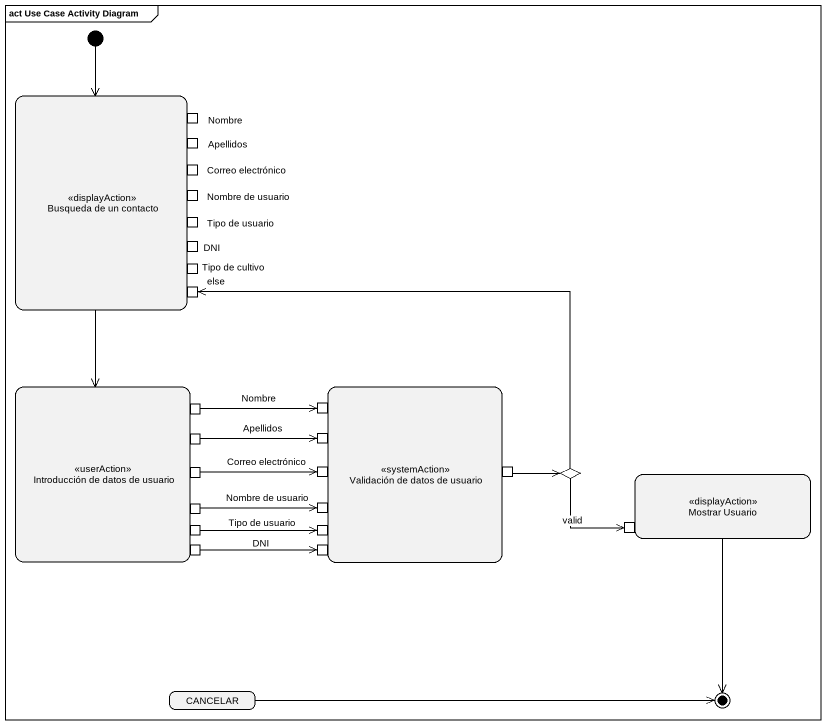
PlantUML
@startuml
mainframe act Use Case Activity Diagram
hide empty description
state "Busqueda de un contacto" as Busqueda_de_un_contacto <<displayAction>> {
  state Nombre <<inputPin>>
  state Apellidos <<inputPin>>
  state "Correo electrónico" as Correo_electrónico <<inputPin>>
  state "Nombre de usuario" as Nombre_de_usuario <<inputPin>>
  state "Tipo de usuario" as Tipo_de_usuario <<inputPin>>
  state DNI <<inputPin>>
  state "Tipo de cultivo" as Tipo_de_cultivo <<inputPin>>
  state "else" as else_ <<inputPin>>
}
state "Introducción de datos de usuario" as Introducción_de_datos_de <<userAction>> {
  state pin1 <<outputPin>>
  state pin2 <<outputPin>>
  state pin3 <<outputPin>>
  state pin4 <<outputPin>>
  state pin6 <<outputPin>>
  state pin8 <<outputPin>>
}
state "Validación de datos de usuario" as Validación_de_datos_de <<systemAction>> {
  state "Nombre" as Nombre_2 <<inputPin>>
  state "Apellidos" as Apellidos_2 <<inputPin>>
  state "Correo electrónico" as Correo_electrónico_2 <<inputPin>>
  state "Nombre de usuario" as Nombre_de_usuario_2 <<inputPin>>
  state pin5 <<outputPin>>
  state "Tipo de usuario" as Tipo_de_usuario_2 <<inputPin>>
  state "DNI" as DNI_2 <<inputPin>>
}
state choice1 <<choice>>
state "Mostrar Usuario" as Mostrar_Usuario <<displayAction>> {
  state pin7 <<inputPin>>
}
state CANCELAR
[*] --> Busqueda_de_un_contacto
Busqueda_de_un_contacto --> Introducción_de_datos_de
pin1 -right-> Nombre_2
pin2 -right-> Apellidos_2
pin3 -right-> Correo_electrónico_2
pin4 -right-> Nombre_de_usuario_2
pin5 -right-> choice1
choice1 -left-> else_
choice1 --> pin7 : valid
pin6 -right-> Tipo_de_usuario_2
pin8 -right-> DNI_2
Mostrar_Usuario --> [*]
CANCELAR -right-> [*]
@enduml
